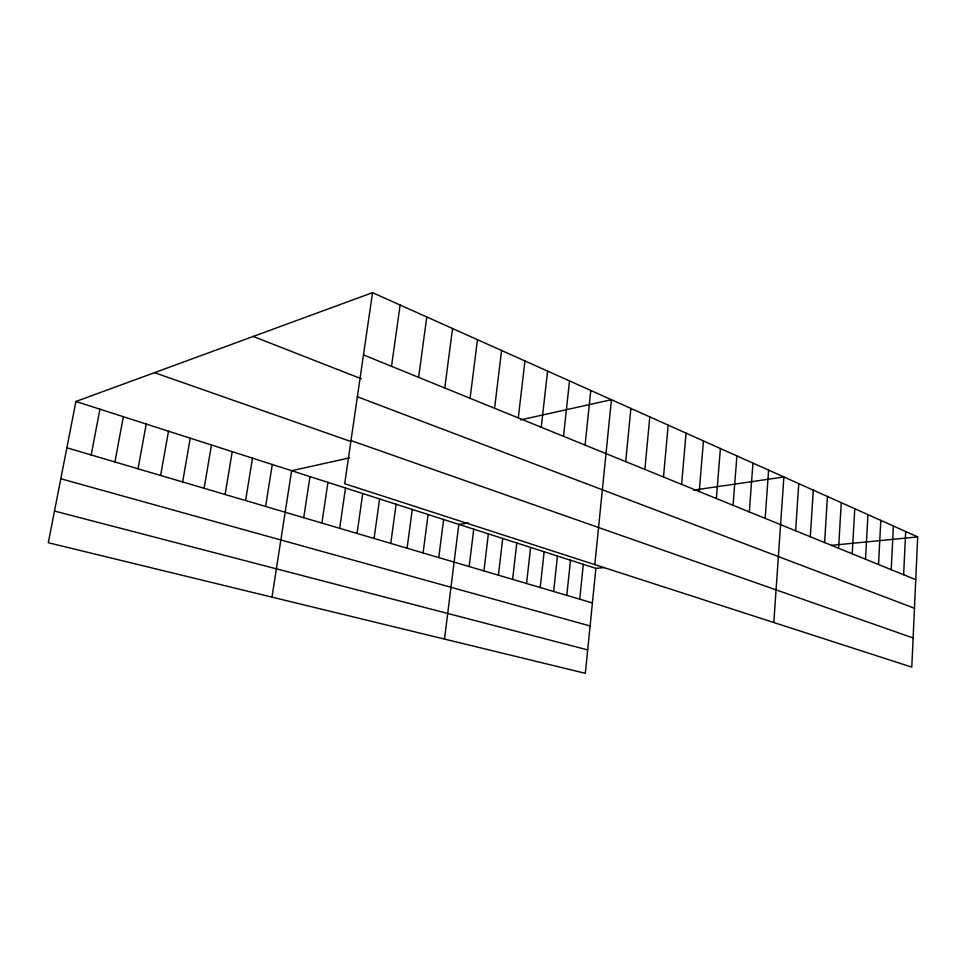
<?xml version="1.0" encoding="UTF-8"?>
<svg xmlns="http://www.w3.org/2000/svg" width="966" height="966" viewBox="0 0 966 966"><rect width="100%" height="100%" fill="white"/><g stroke="black" fill="none" stroke-linecap="round" stroke-linejoin="round"><path stroke-width="1.45" d="M917.7 536.915L911.795 667.144L344.693 483.725L372.55 292.674L917.7 536.915L831.412 545.343M903.633 574.734L905.685 531.529M891.22 569.674L893.393 526.023M878.529 564.506L880.811 520.384M865.524 559.217L867.939 514.624M852.217 553.808L854.765 508.72M838.585 548.253L841.265 502.67M824.614 542.578L827.451 496.476M810.305 536.746L813.287 490.136M795.634 530.781L798.773 483.628M773.814 622.515L783.885 476.963L693.721 490.112M765.157 518.368L768.622 470.128M749.314 511.932L752.961 463.112M733.061 505.315L736.901 455.904M716.361 498.516L720.407 448.514M699.227 491.537L703.465 440.931M681.61 484.377L686.065 433.13M663.497 476.999L668.182 425.125M644.877 469.428L649.792 416.877M625.714 461.627L630.883 408.413M594.815 564.627L611.43 399.695L520.746 419.836M75.916 401.482L595.889 568.37L585.336 673.326L48.3 542.735L75.916 401.482L372.55 292.674M579.721 599.186L583.307 564.337M566.8 595.37L570.495 560.22M585.07 445.085L590.781 390.445M553.639 591.482L557.442 556.03M540.223 587.521L544.148 551.767M563.504 436.306L569.517 380.918M541.25 427.25L547.577 371.089M526.555 583.488L530.6 547.42M512.62 579.371L516.786 542.989M518.283 417.904L524.949 360.946M498.42 575.181L502.718 538.473M483.942 570.906L488.373 533.872M494.58 408.256L501.583 350.489M469.174 566.547L473.751 529.175M444.505 639.081L458.838 524.381L468.293 523.004M470.092 398.294L477.47 339.682M438.757 557.575L443.623 519.503M423.084 552.938L428.095 514.516M444.783 387.994L452.547 328.512M407.084 548.217L412.253 509.432M418.604 377.344L426.779 316.969M390.759 543.399L396.096 504.252M391.52 366.319L400.129 305.027M374.084 538.473L379.59 498.951M357.058 533.449L362.733 493.541M339.658 528.317L345.526 488.023M321.895 523.065L327.945 482.372M303.735 517.704L309.977 476.612M271.977 597.121L291.623 470.72L349.656 457.824M265.602 506.45L272.279 464.513M245.593 500.545L252.476 458.15M225.102 494.495L232.226 451.653M204.116 488.301L211.482 445M182.622 481.949L190.254 438.178M160.61 475.453L168.495 431.198M138.041 468.788L146.204 424.05M114.918 461.965L123.358 416.708M91.19 454.962L99.933 409.198M595.889 568.37L604.1 567.573M54.494 511.05L587.69 649.913M60.81 478.762L590.093 625.98M66.859 447.777L592.412 602.929M154.5 372.659L350.815 441.486M350.984 440.568L913.112 637.983M357.372 396.772L914.464 608.242M253.213 336.446L361.381 378.817M363.47 354.908L915.756 579.66"/></g></svg>
